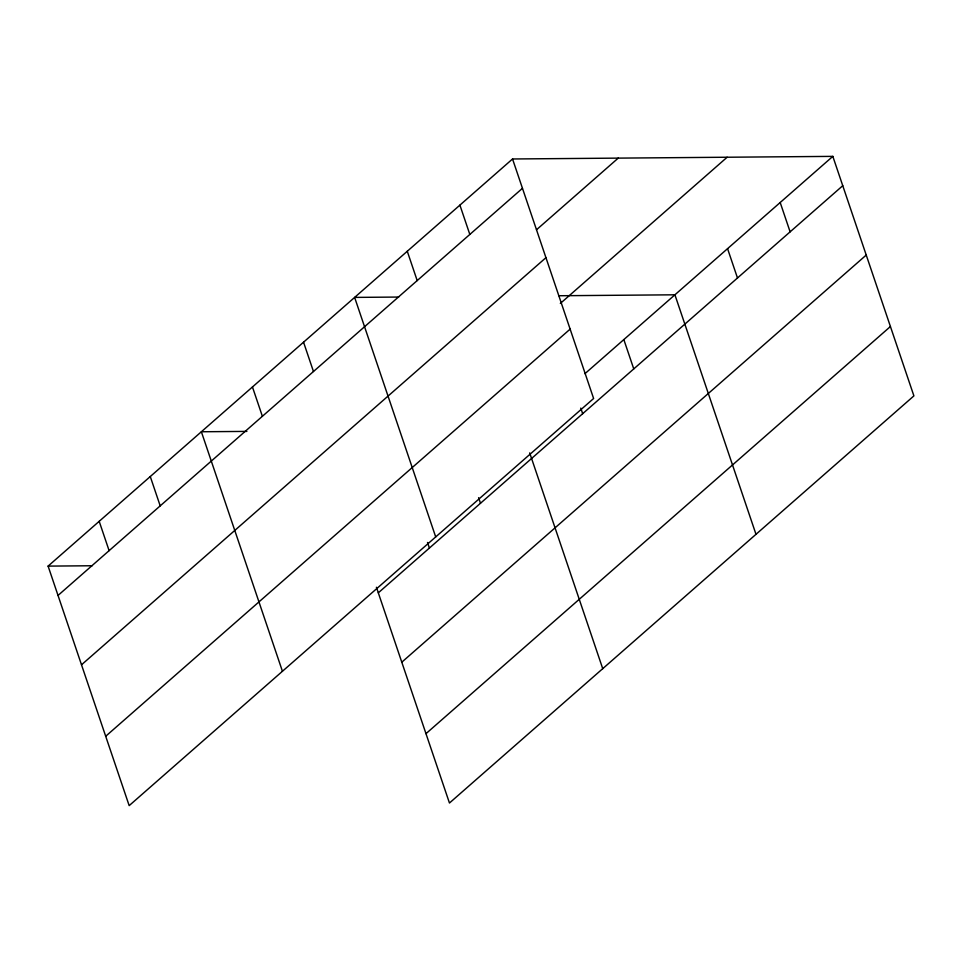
<?xml version="1.0" encoding="UTF-8"?>
<svg xmlns="http://www.w3.org/2000/svg" width="962" height="962" viewBox="0 0 962 962"><rect width="100%" height="100%" fill="white"/><g stroke="black" fill="none" stroke-linecap="round" stroke-linejoin="round"><path stroke-width="1.44" d="M512.542 158.983L593.614 398.496L129.173 805.627L48.1 566.113L512.542 158.983L832.827 156.373L913.9 395.887L449.458 803.017L376.419 587.253M58.021 595.442L522.462 188.299M536.483 229.786L618.241 158.117M81.505 664.802L545.947 257.672M560.341 303.451L727.14 157.239M105.688 736.267L570.129 329.124M584.956 373.665L832.827 156.373M378.319 592.832L842.76 185.702M401.791 662.193L866.233 255.062M425.986 733.657L890.427 326.527M398.677 297.054L354.629 297.402L435.702 536.916M558.922 295.743L674.915 294.805L755.988 534.307M246.873 431.397L201.371 431.758L282.431 671.272M48.1 566.113L92.136 565.752M780.194 202.513L790.115 231.842M727.561 248.653L737.481 277.982M623.833 339.586L633.754 368.903M580.783 408.104L582.671 413.696M459.908 205.122L469.829 234.451M529.689 452.898L602.729 668.662M407.275 251.262L417.195 280.591M478.595 497.679L480.495 503.258M427.513 542.46L429.401 548.051M303.547 342.195L313.468 371.512M252.453 386.977L262.385 416.305M150.276 476.551L160.197 505.868M99.194 521.332L109.115 550.661"/></g></svg>
